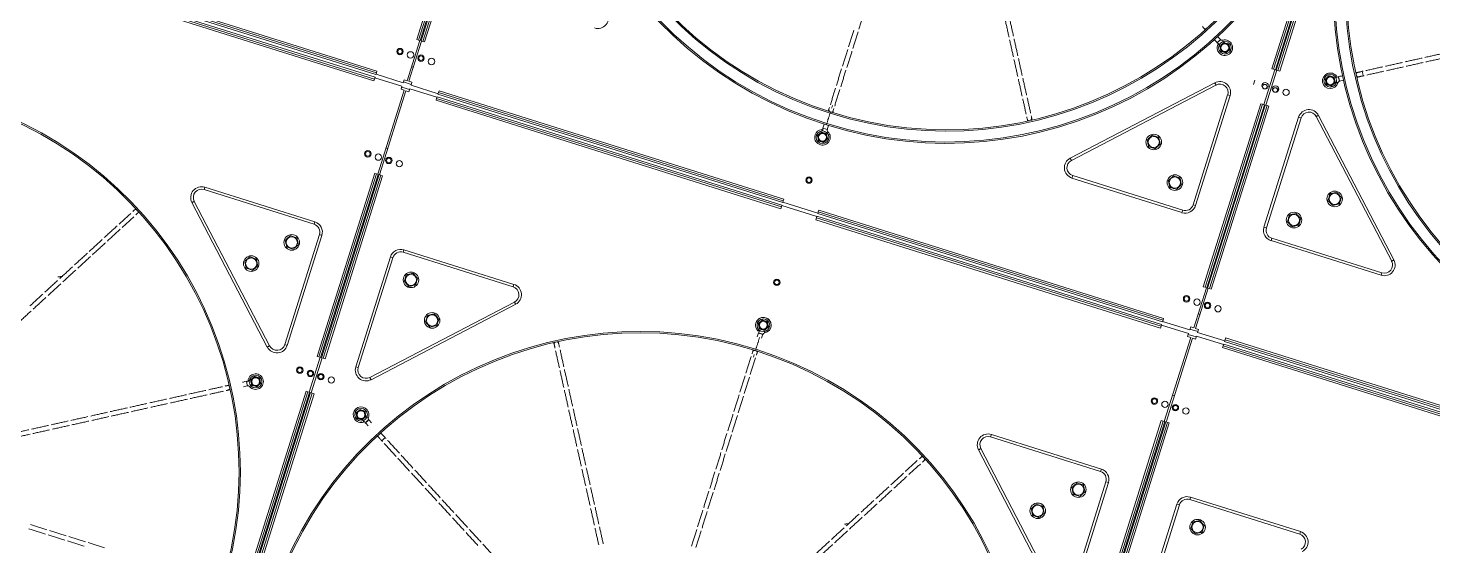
# Model space of a CAD drawing. Header units: metres. Extents: x -17822 to 152406, y -4219 to 19791.
# Drawn here: x 116850.9 to 117004.2, y 6416.1 to 6472.7 of the extents above; entities that cross this region are included whole.
import ezdxf

# ---------------------------------------------------------------- set-up
doc = ezdxf.new("R2010")
doc.units = ezdxf.units.M
doc.header["$LTSCALE"] = 100
doc.header["$MEASUREMENT"] = 0
doc.layers.get('0').update_dxf_attribs({"color": 9, "lineweight": 9})
doc.layers.add('Chiller', color=32, linetype='Continuous', lineweight=9)

# ---------------------------------------------------------------- blocks, each defined once
blk = doc.blocks.new('Chiller')
at = {"layer": 'Chiller', "linetype": 'Continuous'}
for p, q in [((386.96, 79.72), (373.32, 36.32)), ((387.16, 79.66), (373.51, 36.26)), ((387.35, 79.6), (373.7, 36.2)), ((373.8, 36.17), (387.44, 79.57)), ((373.99, 36.11), (387.63, 79.51)), ((374.18, 36.05), (387.82, 79.45)), ((286.26, 59.49), (279.98, 39.51)), ((286.45, 59.43), (280.17, 39.45)), ((286.64, 59.37), (280.36, 39.39)), ((280.46, 39.36), (286.74, 59.34)), ((280.65, 39.3), (286.93, 59.28)), ((280.84, 39.24), (287.12, 59.22)), ((275.58, 35.86), (237.95, 47.69)), ((238.01, 47.88), (275.64, 36.05)), ((275.31, 35), (237.68, 46.83)), ((237.74, 47.02), (275.37, 35.19)), ((237.8, 47.21), (275.43, 35.38)), ((275.52, 35.67), (237.89, 47.5)), ((278.93, 35.01), (280.31, 39.4)), ((279.13, 34.95), (280.51, 39.34)), ((279.98, 39.51), (280.17, 39.45)), ((280.17, 39.45), (280.36, 39.39)), ((280.65, 39.3), (280.46, 39.36)), ((280.84, 39.24), (280.65, 39.3)), ((367.97, 39.43), (368.01, 39.28)), ((275.43, 35.38), (275.37, 35.19)), ((275.42, 35.33), (278.37, 34.4)), ((275.52, 35.67), (275.58, 35.86)), ((275.54, 35.72), (278.5, 34.79)), ((275.58, 35.86), (275.64, 36.05)), ((279.61, 36.48), (279.41, 36.54)), ((373.65, 36.21), (372.45, 32.4)), ((373.85, 36.15), (372.65, 32.34)), ((373.51, 36.26), (373.32, 36.32)), ((373.51, 36.26), (373.7, 36.2)), ((373.99, 36.11), (373.8, 36.17)), ((373.99, 36.11), (374.18, 36.05)), ((275.37, 35.19), (275.31, 35)), ((278.6, 33.96), (275.72, 24.81)), ((278.8, 33.9), (275.92, 24.74)), ((278.27, 34.07), (278.37, 34.4)), ((278.27, 34.07), (278.6, 33.96)), ((279.2, 34.04), (278.35, 34.31)), ((278.6, 35.12), (278.5, 34.79)), ((279.38, 34.61), (278.53, 34.88)), ((278.6, 35.12), (278.93, 35.01)), ((279.13, 33.8), (278.8, 33.9)), ((279.46, 34.85), (279.13, 34.95)), ((279.13, 33.8), (279.23, 34.13)), ((282.19, 33.2), (279.23, 34.13)), ((279.46, 34.85), (279.36, 34.52)), ((282.31, 33.59), (279.36, 34.52)), ((282.36, 33.73), (282.42, 33.92)), ((282.42, 33.92), (320.05, 22.09)), ((367.09, 34.79), (351.31, 26.56)), ((351.44, 26.31), (367.22, 34.54)), ((371.46, 35.06), (371.31, 34.6)), ((373.93, 33.93), (373.89, 33.79)), ((374.03, 34.25), (373.93, 33.93)), ((282.15, 33.06), (282.09, 32.87)), ((319.72, 21.04), (282.09, 32.87)), ((282.21, 33.25), (282.15, 33.06)), ((282.15, 33.06), (319.78, 21.23)), ((282.21, 33.25), (319.84, 21.42)), ((282.3, 33.54), (282.36, 33.73)), ((319.93, 21.71), (282.3, 33.54)), ((319.99, 21.9), (282.36, 33.73)), ((325.32, 32.17), (325.36, 32.32)), ((368.49, 33.47), (364.72, 21.46)), ((364.99, 21.38), (368.76, 33.39)), ((372.12, 32.5), (365.84, 12.52)), ((372.31, 32.44), (366.03, 12.46)), ((372.5, 32.38), (366.22, 12.4)), ((366.31, 12.37), (372.6, 32.35)), ((366.51, 12.31), (372.79, 32.29)), ((366.7, 12.25), (372.98, 32.23)), ((368.49, 33.47), (368.76, 33.39)), ((372.12, 32.5), (372.31, 32.44)), ((372.31, 32.44), (372.5, 32.38)), ((372.79, 32.29), (372.6, 32.35)), ((372.98, 32.23), (372.79, 32.29)), ((324.81, 30.57), (324.86, 30.72)), ((324.87, 30.76), (324.86, 30.72)), ((324.87, 30.76), (324.92, 30.9)), ((324.93, 30.94), (324.92, 30.9)), ((324.93, 30.94), (324.98, 31.09)), ((325.03, 32.1), (324.97, 31.9)), ((324.99, 31.13), (324.98, 31.09)), ((324.99, 31.13), (325.03, 31.27)), ((325.05, 31.31), (325.03, 31.27)), ((325.05, 31.31), (325.09, 31.46)), ((325.14, 31.6), (325.09, 31.46)), ((325.27, 32.03), (325.32, 32.17)), ((325.45, 31.75), (325.51, 31.96)), ((376.24, 31.04), (372.46, 19.03)), ((376.51, 30.95), (372.73, 18.94)), ((376.51, 30.95), (376.24, 31.04)), ((386.4, 15.32), (378.16, 31.1)), ((386.65, 15.45), (378.41, 31.23)), ((324.46, 30.27), (324.32, 29.83)), ((324.8, 29.69), (324.32, 29.84)), ((324.79, 29.68), (324.32, 29.83)), ((324.69, 30.19), (324.74, 30.33)), ((324.76, 30.39), (324.74, 30.33)), ((324.76, 30.39), (324.8, 30.53)), ((324.79, 29.68), (324.93, 30.12)), ((324.81, 30.57), (324.8, 30.53)), ((276.82, 27.61), (276.62, 27.67)), ((275.39, 24.91), (269.11, 4.92)), ((275.58, 24.85), (269.3, 4.86)), ((275.77, 24.79), (269.49, 4.8)), ((269.59, 4.77), (275.87, 24.76)), ((269.78, 4.71), (276.06, 24.7)), ((269.97, 4.65), (276.25, 24.64)), ((275.39, 24.91), (275.58, 24.85)), ((275.58, 24.85), (275.77, 24.79)), ((276.06, 24.7), (275.87, 24.76)), ((276.25, 24.64), (276.06, 24.7)), ((351.5, 24.38), (351.58, 24.65)), ((363.59, 20.88), (351.58, 24.65)), ((256.84, 23.39), (256.76, 23.12)), ((268.77, 19.34), (256.76, 23.12)), ((256.84, 23.39), (268.85, 19.61)), ((351.5, 24.38), (363.51, 20.61)), ((263.67, 5.93), (255.44, 21.71)), ((255.69, 21.84), (263.92, 6.06)), ((274.91, 21.71), (274.81, 21.74)), ((319.99, 21.9), (319.93, 21.71)), ((319.95, 21.76), (323.76, 20.56)), ((319.99, 21.9), (320.05, 22.09)), ((274.6, 21.07), (274.7, 21.04)), ((274.65, 21.21), (274.74, 21.18)), ((274.69, 21.36), (274.79, 21.33)), ((274.82, 21.42), (274.72, 21.45)), ((319.72, 21.04), (319.78, 21.23)), ((319.78, 21.23), (319.84, 21.42)), ((323.64, 20.17), (319.82, 21.37)), ((323.6, 20.03), (323.54, 19.84)), ((323.6, 20.03), (323.66, 20.22)), ((323.6, 20.03), (361.23, 8.2)), ((323.66, 20.22), (361.29, 8.39)), ((323.81, 20.7), (323.75, 20.51)), ((361.38, 8.68), (323.75, 20.51)), ((323.87, 20.89), (323.81, 20.7)), ((361.44, 8.87), (323.81, 20.7)), ((323.87, 20.89), (361.5, 9.06)), ((363.51, 20.61), (363.59, 20.88)), ((364.72, 21.46), (364.99, 21.38)), ((268.85, 19.61), (268.77, 19.34)), ((361.17, 8.01), (323.54, 19.84)), ((372.73, 18.94), (372.46, 19.03)), ((265.58, 6.21), (269.36, 18.21)), ((269.63, 18.13), (265.85, 6.12)), ((269.36, 18.21), (269.63, 18.13)), ((373.24, 17.55), (373.32, 17.82)), ((373.24, 17.55), (385.24, 13.77)), ((373.32, 17.82), (385.33, 14.04)), ((273.32, 3.77), (277.1, 15.78)), ((273.59, 3.69), (277.37, 15.69)), ((277.37, 15.69), (277.1, 15.78)), ((278.58, 16.55), (278.5, 16.28)), ((278.5, 16.28), (290.5, 12.51)), ((278.58, 16.55), (290.59, 12.78)), ((367.27, 15.42), (367.18, 15.45)), ((367.27, 15.74), (367.36, 15.71)), ((367.36, 15.71), (367.27, 15.74)), ((367.31, 15.88), (367.41, 15.85)), ((367.36, 16.02), (367.45, 15.99)), ((385.24, 13.77), (385.33, 14.04)), ((290.59, 12.78), (290.5, 12.51)), ((364.79, 8.02), (366.17, 12.41)), ((364.99, 7.96), (366.37, 12.35)), ((365.84, 12.52), (366.03, 12.46)), ((366.03, 12.46), (366.22, 12.4)), ((366.51, 12.31), (366.31, 12.37)), ((366.7, 12.25), (366.51, 12.31)), ((290.65, 10.85), (274.87, 2.62)), ((290.78, 10.6), (275, 2.37)), ((365.47, 9.49), (365.27, 9.55)), ((361.23, 8.2), (361.17, 8.01)), ((361.29, 8.39), (361.23, 8.2)), ((361.27, 8.34), (364.23, 7.41)), ((361.38, 8.68), (361.44, 8.87)), ((361.4, 8.73), (364.35, 7.8)), ((361.44, 8.87), (361.5, 9.06)), ((364.46, 8.13), (364.35, 7.8)), ((365.24, 7.62), (364.38, 7.89)), ((364.46, 8.13), (364.79, 8.02)), ((365.32, 7.86), (364.99, 7.96)), ((365.32, 7.86), (365.21, 7.53)), ((265.58, 6.21), (265.85, 6.12)), ((317.16, 6.21), (317.11, 6.07)), ((317.15, 7.04), (317.29, 7.48)), ((317.16, 6.21), (317.17, 6.25)), ((317.22, 6.4), (317.17, 6.25)), ((317.22, 6.4), (317.23, 6.44)), ((317.27, 6.58), (317.23, 6.44)), ((317.27, 6.58), (317.29, 6.63)), ((317.77, 7.33), (317.29, 7.48)), ((317.76, 7.31), (317.29, 7.46)), ((317.33, 6.77), (317.29, 6.63)), ((317.33, 6.77), (317.35, 6.82)), ((317.39, 6.97), (317.35, 6.82)), ((317.77, 7.33), (317.63, 6.89)), ((364.46, 6.97), (361.58, -2.18)), ((364.66, 6.91), (361.78, -2.25)), ((364.13, 7.08), (364.23, 7.41)), ((364.13, 7.08), (364.46, 6.97)), ((365.06, 7.05), (364.2, 7.32)), ((364.99, 6.81), (364.66, 6.91)), ((364.99, 6.81), (365.09, 7.14)), ((368.05, 6.21), (365.09, 7.14)), ((368.17, 6.6), (365.21, 7.53)), ((368.06, 6.26), (368, 6.07)), ((368.06, 6.26), (405.7, -5.57)), ((368.15, 6.55), (368.21, 6.74)), ((405.79, -5.28), (368.15, 6.55)), ((368.21, 6.74), (368.27, 6.93)), ((405.85, -5.09), (368.21, 6.74)), ((368.27, 6.93), (405.91, -4.9)), ((268.24, 1), (269.44, 4.82)), ((268.44, 0.94), (269.64, 4.76)), ((269.11, 4.92), (269.3, 4.86)), ((269.3, 4.86), (269.49, 4.8)), ((269.78, 4.71), (269.59, 4.77)), ((269.97, 4.65), (269.78, 4.71)), ((316.58, 5.2), (316.64, 5.4)), ((316.77, 4.98), (316.73, 4.84)), ((316.82, 5.13), (316.77, 4.98)), ((316.95, 5.56), (317, 5.7)), ((317.04, 5.84), (317, 5.7)), ((317.04, 5.84), (317.05, 5.88)), ((317.1, 6.03), (317.05, 5.88)), ((317.12, 5.25), (317.05, 5.05)), ((317.1, 6.03), (317.11, 6.07)), ((368, 6.07), (367.94, 5.88)), ((405.58, -5.95), (367.94, 5.88)), ((368, 6.07), (405.64, -5.76)), ((273.59, 3.69), (273.32, 3.77)), ((261.74, 1.62), (261.86, 1.72)), ((269.68, 2.39), (269.75, 2.63)), ((269.75, 2.63), (269.82, 2.86)), ((267.91, 1.11), (254.26, -42.3)), ((268.1, 1.05), (254.46, -42.36)), ((268.29, 0.99), (254.65, -42.42)), ((254.74, -42.45), (268.39, 0.96)), ((254.93, -42.51), (268.58, 0.9)), ((255.12, -42.57), (268.77, 0.84)), ((268.1, 1.05), (267.91, 1.11)), ((268.1, 1.05), (268.29, 0.99)), ((268.58, 0.9), (268.39, 0.96)), ((268.58, 0.9), (268.77, 0.84)), ((362.68, 0.62), (362.48, 0.68)), ((361.25, -2.08), (354.97, -22.07)), ((361.44, -2.14), (355.16, -22.13)), ((361.63, -2.2), (355.35, -22.19)), ((355.44, -22.22), (361.73, -2.23)), ((355.63, -22.27), (361.92, -2.29)), ((355.83, -22.33), (362.11, -2.35)), ((361.25, -2.08), (361.44, -2.14)), ((361.44, -2.14), (361.63, -2.2)), ((361.92, -2.29), (361.73, -2.23)), ((362.11, -2.35), (361.92, -2.29)), ((342.7, -3.6), (342.62, -3.87)), ((354.62, -7.65), (342.62, -3.87)), ((342.7, -3.6), (354.71, -7.38)), ((349.53, -21.06), (341.3, -5.28)), ((341.55, -5.15), (349.78, -20.93)), ((360.49, -5.82), (360.59, -5.85)), ((360.54, -5.68), (360.63, -5.71)), ((360.58, -5.54), (360.68, -5.57)), ((360.68, -5.57), (360.58, -5.54)), ((360.77, -5.28), (360.67, -5.25)), ((354.71, -7.38), (354.62, -7.65)), ((351.44, -20.78), (355.21, -8.78)), ((355.48, -8.86), (351.71, -20.87)), ((355.21, -8.78), (355.48, -8.86)), ((364.44, -10.44), (364.35, -10.71)), ((364.35, -10.71), (376.36, -14.48)), ((364.44, -10.44), (376.45, -14.21)), ((359.18, -23.22), (362.96, -11.21)), ((359.45, -23.3), (363.23, -11.3)), ((363.23, -11.3), (362.96, -11.21)), ((376.45, -14.21), (376.36, -14.48))]:
    blk.add_line(p, q, dxfattribs=at)
at = {"layer": 'Chiller', "linetype": 'Continuous', "flags": 128}
for points in [[(365.74, 40.91), (365.77, 40.88), (365.81, 40.83), (365.85, 40.8), (365.87, 40.77), (365.89, 40.75)], [(367.05, 39.49), (367.13, 39.4), (367.24, 39.28), (367.36, 39.15)], [(367.71, 39.5), (367.7, 39.49), (367.66, 39.45), (367.6, 39.4), (367.53, 39.33), (367.46, 39.27), (367.4, 39.21), (367.36, 39.18), (367.35, 39.16)], [(367.73, 39.49), (367.71, 39.48), (367.67, 39.44), (367.61, 39.38), (367.54, 39.32), (367.47, 39.25), (367.41, 39.2), (367.37, 39.16), (367.36, 39.15), (367.36, 39.15)], [(367.73, 39.49), (367.61, 39.62), (367.5, 39.74), (367.41, 39.83)], [(367.42, 38.96), (367.44, 38.96), (367.49, 38.93), (367.56, 38.9), (367.56, 38.9)], [(381.03, 35.55), (380.91, 35.52), (380.75, 35.49), (380.58, 35.45)], [(380.69, 34.96), (380.68, 34.98), (380.67, 35.03), (380.65, 35.11), (380.63, 35.2), (380.61, 35.3), (380.6, 35.38), (380.58, 35.43), (380.58, 35.45), (380.58, 35.45)], [(380.71, 34.96), (380.7, 34.98), (380.69, 35.04), (380.67, 35.11), (380.65, 35.21), (380.63, 35.3), (380.61, 35.38), (380.6, 35.43), (380.6, 35.45), (380.6, 35.45)], [(383.18, 36.03), (383.1, 36.01), (383.02, 35.99), (382.94, 35.97), (382.87, 35.96), (382.81, 35.94), (382.76, 35.93), (382.73, 35.93), (382.7, 35.92)], [(382.81, 35.43), (382.83, 35.44), (382.87, 35.45), (382.92, 35.46), (382.98, 35.47), (383.05, 35.49), (383.13, 35.5), (383.21, 35.52), (383.29, 35.54)], [(383.29, 35.54), (383.29, 35.56), (383.28, 35.61), (383.26, 35.69), (383.24, 35.78), (383.22, 35.88), (383.2, 35.96), (383.19, 36.01), (383.18, 36.03), (383.18, 36.03)], [(367.22, 34.54), (367.2, 34.58), (367.18, 34.62), (367.16, 34.66), (367.14, 34.69), (367.12, 34.72), (367.11, 34.75), (367.1, 34.77), (367.09, 34.79)], [(380.52, 34.78), (380.5, 34.79), (380.45, 34.8), (380.37, 34.82), (380.37, 34.82)], [(380.69, 34.96), (380.86, 35), (381.02, 35.03), (381.14, 35.06)], [(346.57, 31.05), (346.58, 31), (346.59, 30.94), (346.6, 30.89), (346.61, 30.86), (346.62, 30.84)], [(347.1, 30.94), (347.1, 30.97), (347.09, 31), (347.08, 31.05), (347.07, 31.11), (347.06, 31.16)], [(378.16, 31.1), (378.2, 31.12), (378.24, 31.14), (378.28, 31.16), (378.32, 31.18), (378.35, 31.19), (378.38, 31.21), (378.4, 31.22), (378.41, 31.23)], [(324.19, 29.68), (324.19, 29.66), (324.19, 29.61), (324.2, 29.53)], [(351.31, 26.56), (351.32, 26.54), (351.33, 26.52), (351.34, 26.49), (351.36, 26.46), (351.38, 26.42), (351.4, 26.39), (351.42, 26.35), (351.44, 26.31)], [(255.44, 21.71), (255.46, 21.72), (255.48, 21.73), (255.51, 21.74), (255.54, 21.76), (255.57, 21.78), (255.61, 21.8), (255.65, 21.82), (255.69, 21.84)], [(248.98, 20.73), (249.02, 20.77), (249.07, 20.81), (249.1, 20.84), (249.13, 20.87), (249.15, 20.88)], [(249.48, 20.52), (249.47, 20.5), (249.44, 20.48), (249.4, 20.44), (249.36, 20.4), (249.32, 20.36)], [(386.65, 15.45), (386.63, 15.44), (386.61, 15.43), (386.58, 15.41), (386.55, 15.4), (386.51, 15.38), (386.48, 15.36), (386.44, 15.34), (386.4, 15.32)], [(290.78, 10.6), (290.77, 10.62), (290.76, 10.64), (290.75, 10.67), (290.73, 10.7), (290.71, 10.73), (290.69, 10.77), (290.67, 10.81), (290.65, 10.85)], [(317.27, 7.68), (317.28, 7.69), (317.32, 7.73), (317.37, 7.79)], [(295.07, 5.81), (295.07, 5.82), (295.05, 5.9), (295.04, 5.98), (295.02, 6.05), (295.01, 6.11), (295, 6.15), (294.99, 6.19), (294.98, 6.21)], [(295.47, 6.32), (295.48, 6.3), (295.48, 6.26), (295.5, 6.21), (295.51, 6.15), (295.52, 6.08), (295.54, 6.01), (295.56, 5.93), (295.56, 5.92)], [(263.92, 6.06), (263.88, 6.04), (263.84, 6.02), (263.81, 6), (263.77, 5.98), (263.74, 5.96), (263.71, 5.95), (263.69, 5.94), (263.67, 5.93)], [(259.07, 1.68), (259.11, 1.69), (259.17, 1.7), (259.22, 1.71), (259.25, 1.72), (259.28, 1.72)], [(260.95, 2.1), (261.07, 2.12), (261.23, 2.16), (261.4, 2.2)], [(261.51, 1.71), (261.34, 1.67), (261.18, 1.63), (261.06, 1.61)], [(261.49, 1.7), (261.49, 1.72), (261.47, 1.78), (261.46, 1.86), (261.44, 1.95), (261.42, 2.04), (261.4, 2.12), (261.39, 2.17), (261.38, 2.19)], [(261.51, 1.71), (261.5, 1.73), (261.49, 1.78), (261.48, 1.86), (261.45, 1.95), (261.43, 2.05), (261.42, 2.13), (261.4, 2.18), (261.4, 2.2), (261.4, 2.2)], [(261.56, 2.32), (261.58, 2.31), (261.63, 2.3), (261.71, 2.29), (261.71, 2.29)], [(274.87, 2.62), (274.89, 2.58), (274.91, 2.54), (274.93, 2.5), (274.95, 2.47), (274.97, 2.43), (274.98, 2.41), (274.99, 2.38), (275, 2.37)], [(259.38, 1.24), (259.36, 1.23), (259.33, 1.22), (259.28, 1.21), (259.22, 1.2), (259.18, 1.19)], [(274.73, -1.99), (274.72, -2.01), (274.68, -2.04), (274.62, -2.1), (274.55, -2.16), (274.47, -2.23), (274.41, -2.28), (274.37, -2.32), (274.36, -2.33), (274.36, -2.33)], [(274.67, -2.67), (274.59, -2.58), (274.48, -2.46), (274.36, -2.33)], [(274.74, -2.01), (274.73, -2.02), (274.69, -2.06), (274.63, -2.11), (274.56, -2.18), (274.49, -2.24), (274.43, -2.3), (274.39, -2.33), (274.37, -2.35), (274.37, -2.35)], [(274.69, -1.75), (274.67, -1.74), (274.62, -1.73), (274.55, -1.7), (274.54, -1.7)], [(274.73, -1.99), (274.85, -2.12), (274.96, -2.25), (275.04, -2.33)], [(276.17, -4.3), (276.11, -4.23), (276.05, -4.17), (276, -4.11), (275.95, -4.06), (275.91, -4.02), (275.87, -3.98), (275.85, -3.95), (275.83, -3.93)], [(276.53, -3.96), (276.52, -3.97), (276.48, -4.01), (276.42, -4.06), (276.35, -4.13), (276.28, -4.19), (276.22, -4.25), (276.18, -4.28), (276.17, -4.3), (276.17, -4.3)], [(276.2, -3.6), (276.22, -3.61), (276.24, -3.64), (276.28, -3.68), (276.32, -3.72), (276.37, -3.78), (276.42, -3.83), (276.48, -3.9), (276.53, -3.96)], [(334.84, -6.26), (334.88, -6.22), (334.92, -6.18), (334.96, -6.15), (334.99, -6.12), (335, -6.11)], [(341.3, -5.28), (341.32, -5.27), (341.34, -5.26), (341.36, -5.25), (341.4, -5.23), (341.43, -5.21), (341.47, -5.19), (341.51, -5.17), (341.55, -5.15)], [(335.34, -6.47), (335.33, -6.49), (335.3, -6.51), (335.26, -6.55), (335.22, -6.59), (335.18, -6.63)]]:
    blk.add_lwpolyline(points, dxfattribs=at)
at = {"layer": 'Chiller', "linetype": 'Continuous'}
for centre, radius in [((278.15, 38.19), 0.35), ((278.15, 38.19), 0.25), ((368.19, 38.61), 0.693), ((368.19, 38.61), 0.477), ((368.19, 38.61), 0.425), ((279.3, 37.83), 0.35), ((280.44, 37.47), 0.35), ((280.44, 37.47), 0.25), ((281.59, 37.11), 0.35), ((379.7, 35), 0.693), ((379.7, 35), 0.477), ((379.7, 35), 0.425), ((372.58, 34.46), 0.35), ((372.55, 34.36), 0.25), ((373.72, 34.1), 0.35), ((373.69, 34), 0.25), ((374.87, 33.74), 0.35), ((324.27, 28.83), 0.693), ((324.27, 28.83), 0.477), ((324.27, 28.83), 0.425), ((360.43, 28.32), 0.85), ((360.43, 28.32), 0.612), ((274.64, 27.03), 0.35), ((274.64, 27.03), 0.25), ((275.79, 26.67), 0.35), ((276.93, 26.31), 0.35), ((276.93, 26.31), 0.25), ((278.08, 25.95), 0.35), ((362.74, 23.89), 0.85), ((322.8, 24.16), 0.35), ((322.8, 24.16), 0.25), ((362.74, 23.89), 0.612), ((380.18, 22.11), 0.85), ((380.18, 22.11), 0.612), ((375.74, 19.8), 0.85), ((375.74, 19.8), 0.612), ((266.34, 17.36), 0.85), ((266.34, 17.36), 0.612), ((261.91, 15.05), 0.85), ((261.91, 15.05), 0.612), ((279.35, 13.27), 0.85), ((279.35, 13.27), 0.612), ((319.29, 13), 0.35), ((319.29, 13), 0.25), ((364.01, 11.2), 0.35), ((364.01, 11.2), 0.25), ((365.15, 10.84), 0.35), ((366.3, 10.48), 0.35), ((366.3, 10.48), 0.25), ((281.66, 8.84), 0.85), ((281.66, 8.84), 0.612), ((367.44, 10.12), 0.35), ((317.82, 8.32), 0.693), ((317.82, 8.32), 0.693), ((317.82, 8.32), 0.477), ((317.82, 8.32), 0.477), ((317.82, 8.32), 0.425), ((317.82, 8.32), 0.425), ((267.22, 3.42), 0.35), ((267.22, 3.42), 0.25), ((268.37, 3.06), 0.35), ((268.37, 3.06), 0.25), ((262.39, 2.16), 0.693), ((262.39, 2.16), 0.477), ((262.39, 2.16), 0.425), ((269.51, 2.7), 0.35), ((269.51, 2.7), 0.25), ((270.66, 2.34), 0.35), ((270.66, 2.34), 0.35), ((360.5, 0.04), 0.35), ((360.5, 0.04), 0.25), ((361.65, -0.32), 0.35), ((273.9, -1.45), 0.693), ((273.9, -1.45), 0.477), ((273.9, -1.45), 0.425), ((362.79, -0.68), 0.35), ((362.79, -0.68), 0.25), ((363.94, -1.04), 0.35), ((352.2, -9.63), 0.85), ((352.2, -9.63), 0.612), ((347.77, -11.94), 0.85), ((347.77, -11.94), 0.612), ((365.21, -13.72), 0.85), ((365.21, -13.72), 0.612)]:
    blk.add_circle(centre, radius, dxfattribs=at)
for centre, radius, start, end in [((337.76, 71.76), 43.58, 72.5493, 252.5493), ((337.76, 71.76), 43.43, 72.5493, 252.5493), ((337.76, 71.76), 42.25, 72.5493, 252.5493), ((337.76, 71.76), 42.1, 72.5493, 252.5493), ((337.76, 71.76), 43.58, 252.5493, 72.5493), ((337.76, 71.76), 43.43, 252.5493, 72.5493), ((337.76, 71.76), 42.25, 252.5493, 72.5493), ((337.76, 71.76), 42.1, 252.5493, 72.5493), ((423.62, 44.77), 43.58, 72.5493, 252.5493), ((423.62, 44.77), 43.43, 72.5493, 252.5493), ((423.62, 44.77), 42.25, 72.5493, 252.5493), ((423.62, 44.77), 42.1, 72.5493, 252.5493), ((299.74, 41.89), 1.18, 252.5493, 27.5493), ((366.07, 40.92), 0.247, 222.9112, 297.9463), ((368.19, 38.61), 0.85, 155.5136, 222.5493), ((367.9, 39.67), 0.75, 222.5493, 247.07), ((368.19, 38.61), 0.85, 222.5493, 105.5136), ((367.9, 39.67), 0.25, 222.5493, 285.5136), ((379.7, 35), 0.85, 35.5136, 345.5136), ((338.28, 94.36), 72.38, 305.4534, 305.5777), ((380.76, 34.72), 0.75, 102.5493, 127.0664), ((382.76, 35.68), 0.247, 102.8916, 177.9702), ((382.76, 35.67), 0.247, 207.1331, 282.2064), ((367.64, 33.74), 1.18, 342.5493, 117.5493), ((367.64, 33.74), 0.9, 342.5493, 117.5493), ((380.76, 34.72), 0.25, 102.5493, 165.5136), ((218.47, -7.62), 42.25, 252.5493, 72.5493), ((218.47, -7.62), 42.1, 252.5493, 72.5493), ((325.21, 31.83), 0.247, 162.9053, 237.9524), ((325.21, 31.83), 0.247, 267.158, 342.1814), ((346.86, 30.89), 0.246, 192.7775, 260.3773), ((346.86, 30.89), 0.246, 304.7314, 12.322), ((377.37, 30.68), 1.18, 27.5493, 162.5493), ((377.37, 30.68), 0.9, 27.5493, 162.5493), ((324.27, 28.83), 0.85, 162.5493, 45.5136), ((324.27, 28.83), 0.85, 95.5136, 162.5493), ((325.04, 29.62), 0.75, 162.5493, 187.0682), ((366.45, -11.51), 58.37, 135.4459, 135.6), ((325.04, 29.62), 0.25, 162.5493, 225.5136), ((351.85, 25.51), 1.18, 117.5493, 252.5493), ((351.85, 25.51), 0.9, 117.5493, 252.5493), ((256.49, 22.26), 1.18, 72.5493, 207.5493), ((256.49, 22.26), 0.9, 72.5493, 207.5493), ((249.31, 20.7), 0.246, 64.7213, 132.321), ((249.32, 20.7), 0.246, 312.7765, 20.3671), ((363.86, 21.73), 1.18, 252.5493, 342.5493), ((363.86, 21.73), 0.9, 252.5493, 342.5493), ((268.5, 18.48), 0.9, 342.5493, 72.5493), ((268.5, 18.48), 1.18, 342.5493, 72.5493), ((373.59, 18.67), 1.18, 162.5493, 252.5493), ((373.59, 18.67), 0.9, 162.5493, 252.5493), ((278.23, 15.42), 1.18, 72.5493, 162.5493), ((278.23, 15.42), 0.9, 72.5493, 162.5493), ((385.6, 14.9), 1.18, 252.5493, 27.5493), ((385.6, 14.9), 0.9, 252.5493, 27.5493), ((290.23, 11.65), 0.9, 297.5493, 72.5493), ((290.23, 11.65), 1.18, 297.5493, 72.5493), ((317.82, 8.32), 0.85, 342.5493, 225.5136), ((317.82, 8.32), 0.85, 162.5493, 229.5849), ((317.82, 8.32), 0.85, 279.5849, 162.5493), ((318, 7.24), 0.75, 138.0303, 162.5493), ((304.33, -34.61), 42.25, 72.5493, 252.5493), ((304.33, -34.61), 42.1, 72.5493, 252.5493), ((264.72, 6.48), 0.9, 207.5493, 342.5493), ((295.22, 6.27), 0.246, 124.7111, 192.3423), ((295.23, 6.27), 0.246, 12.7828, 80.372), ((318, 7.24), 0.25, 99.5849, 162.5493), ((375.5, 17.27), 58.37, 189.4985, 189.6526), ((264.72, 6.48), 1.18, 207.5493, 342.5493), ((304.33, -34.61), 42.25, 252.5493, 72.5493), ((304.33, -34.61), 42.1, 252.5493, 72.5493), ((316.88, 5.33), 0.247, 87.1461, 162.1932), ((316.88, 5.33), 0.247, 342.9171, 57.9406), ((274.45, 3.42), 1.18, 162.5493, 297.5493), ((274.45, 3.42), 0.9, 162.5493, 297.5493), ((259.33, 1.48), 0.247, 27.1522, 102.1873), ((261.54, 1.46), 0.75, 78.0285, 102.5493), ((261.54, 1.46), 0.25, 39.5849, 102.5493), ((262.39, 2.16), 0.85, 102.5493, 169.5849), ((262.39, 2.16), 0.85, 219.5849, 102.5493), ((259.33, 1.48), 0.247, 282.9019, 357.96), ((273.9, -1.45), 0.85, 339.5849, 289.5849), ((205.96, -26.44), 72.38, 19.5208, 19.6451), ((274.93, -1.84), 0.75, 198.0321, 222.5493), ((274.93, -1.84), 0.25, 159.5849, 222.5493), ((276.02, -3.77), 0.247, 147.1283, 222.2069), ((276.02, -3.76), 0.247, 42.8921, 117.9654), ((342.35, -4.73), 1.18, 72.5493, 207.5493), ((342.35, -4.73), 0.9, 72.5493, 207.5493), ((335.17, -6.29), 0.246, 64.7213, 132.321), ((335.17, -6.29), 0.246, 312.7765, 20.3671), ((354.35, -8.51), 0.9, 342.5493, 72.5493), ((354.35, -8.51), 1.18, 342.5493, 72.5493), ((364.08, -11.57), 1.18, 72.5493, 162.5493), ((364.08, -11.57), 0.9, 72.5493, 162.5493), ((376.09, -15.34), 0.9, 297.5493, 72.5493), ((376.09, -15.34), 1.18, 297.5493, 72.5493)]:
    blk.add_arc(centre, radius, start, end, dxfattribs=at)
for points in [[(328.24, 40.64), (328.81, 42.45)], [(344.22, 41.62), (344.63, 39.77)], [(345.12, 39.87), (344.7, 41.73)], [(327.68, 40.51), (327.11, 38.7)], [(327.58, 38.54), (328.15, 40.35)], [(365.89, 40.75), (366.05, 40.58)], [(327.02, 38.41), (326.45, 36.6)], [(344.69, 39.48), (345.11, 37.62)], [(345.6, 37.72), (345.18, 39.58)], [(326.92, 36.44), (327.49, 38.25)], [(345.17, 37.33), (345.59, 35.47)], [(346.07, 35.58), (345.66, 37.43)], [(387.57, 37), (385.72, 36.59)], [(389.72, 37.48), (387.87, 37.07)], [(387.98, 36.58), (389.83, 37)], [(391.87, 37.96), (390.02, 37.55)], [(390.12, 37.06), (391.98, 37.47)], [(326.35, 36.31), (325.79, 34.5)], [(326.26, 34.35), (326.83, 36.16)], [(346.55, 33.42), (346.14, 35.28)], [(382.7, 35.92), (382.47, 35.87)], [(382.58, 35.38), (382.81, 35.43)], [(383.28, 36.05), (383.18, 36.03)], [(383.29, 35.54), (383.38, 35.56)], [(385.43, 36.53), (383.56, 36.11)], [(383.68, 35.63), (385.54, 36.04)], [(385.82, 36.1), (387.68, 36.52)], [(325.7, 34.21), (325.13, 32.39)], [(325.6, 32.24), (326.17, 34.06)], [(345.65, 35.17), (346.06, 33.32)], [(346.13, 33.04), (346.5, 31.35)], [(346.99, 31.46), (346.62, 33.14)], [(324.97, 31.9), (324.9, 31.68)], [(325.38, 31.53), (325.45, 31.75)], [(346.62, 30.84), (346.67, 30.61)], [(347.15, 30.72), (347.1, 30.94)], [(247.49, 19.36), (248.76, 20.53)], [(249.1, 20.16), (247.83, 19)], [(249.15, 20.88), (249.31, 21.04)], [(249.65, 20.67), (249.48, 20.52)], [(245.87, 17.88), (247.27, 19.16)], [(247.61, 18.8), (246.21, 17.51)], [(244.24, 16.38), (245.65, 17.67)], [(245.99, 17.31), (244.59, 16.02)], [(242.62, 14.9), (244.03, 16.18)], [(244.37, 15.82), (242.97, 14.53)], [(241.01, 13.41), (242.41, 14.7)], [(242.75, 14.34), (241.35, 13.05)], [(239.38, 11.92), (240.78, 13.21)], [(241.13, 12.85), (239.73, 11.56)], [(241.25, 13.63), (240.82, 13.6)], [(237.76, 10.43), (239.16, 11.72)], [(239.51, 11.36), (238.1, 10.07)], [(237.88, 9.87), (236.49, 8.59)], [(294.98, 6.21), (294.93, 6.43)], [(295.42, 6.54), (295.47, 6.32)], [(295.55, 3.66), (295.14, 5.52)], [(295.63, 5.63), (296.04, 3.77)], [(315.91, 3.09), (316.49, 4.91)], [(316.96, 4.77), (316.39, 2.95)], [(316.64, 5.4), (316.71, 5.63)], [(317.19, 5.48), (317.12, 5.25)], [(296.03, 1.51), (295.62, 3.37)], [(296.1, 3.48), (296.52, 1.63)], [(257.27, 1.28), (258.77, 1.61)], [(259.28, 1.72), (259.51, 1.78)], [(315.26, 1), (315.83, 2.81)], [(316.3, 2.66), (315.73, 0.85)], [(250.83, -0.16), (252.68, 0.26)], [(252.98, 0.32), (254.83, 0.73)], [(254.94, 0.25), (253.09, -0.17)], [(255.11, 0.8), (256.97, 1.21)], [(257.09, 0.72), (255.23, 0.31)], [(258.88, 1.12), (257.38, 0.79)], [(259.62, 1.29), (259.38, 1.24)], [(296.51, -0.64), (296.1, 1.22)], [(296.58, 1.34), (296.99, -0.52)], [(314.6, -1.1), (315.16, 0.71)], [(315.64, 0.57), (315.07, -1.25)], [(244.39, -1.59), (246.24, -1.18)], [(246.53, -1.11), (248.39, -0.7)], [(248.5, -1.19), (246.64, -1.6)], [(248.67, -0.64), (250.53, -0.22)], [(250.64, -0.71), (248.79, -1.12)], [(252.79, -0.23), (250.94, -0.64)], [(296.99, -2.78), (296.57, -0.93)], [(297.06, -0.81), (297.47, -2.67)], [(313.94, -3.2), (314.5, -1.39)], [(237.94, -3.03), (239.8, -2.61)], [(240.08, -2.55), (241.94, -2.13)], [(242.06, -2.62), (240.21, -3.03)], [(242.23, -2.07), (244.09, -1.66)], [(244.2, -2.14), (242.34, -2.56)], [(246.36, -1.66), (244.5, -2.08)], [(297.54, -2.97), (297.95, -4.82)], [(314.98, -1.53), (314.41, -3.35)], [(235.79, -3.5), (237.64, -3.09)], [(237.77, -3.58), (235.91, -3.99)], [(239.91, -3.1), (238.06, -3.51)], [(275.83, -3.93), (275.67, -3.76)], [(276.04, -3.42), (276.2, -3.6)], [(276.23, -4.37), (276.17, -4.3)], [(277.72, -6), (276.43, -4.58)], [(276.53, -3.96), (276.6, -4.03)], [(276.8, -4.25), (278.09, -5.65)], [(297.46, -4.93), (297.05, -3.08)], [(313.27, -5.3), (313.84, -3.49)], [(314.33, -3.63), (313.75, -5.45)], [(278.29, -5.87), (279.57, -7.27)], [(297.94, -7.08), (297.53, -5.23)], [(298.01, -5.11), (298.43, -6.96)], [(312.62, -7.4), (313.19, -5.59)], [(313.66, -5.73), (313.09, -7.55)], [(335, -6.11), (335.17, -5.95)], [(279.2, -7.61), (277.92, -6.21)], [(279.78, -7.49), (281.06, -8.89)], [(298.42, -9.23), (298.01, -7.38)], [(298.49, -7.26), (298.91, -9.11)], [(333.34, -7.63), (334.62, -6.46)], [(334.96, -6.83), (333.69, -7.99)], [(335.51, -6.32), (335.34, -6.47)], [(280.7, -9.23), (279.41, -7.83)], [(281.26, -9.11), (282.55, -10.51)], [(311.96, -9.5), (312.53, -7.68)], [(313, -7.83), (312.44, -9.64)], [(331.73, -9.11), (333.13, -7.83)], [(333.47, -8.19), (332.07, -9.48)], [(282.19, -10.86), (280.9, -9.46)], [(282.75, -10.73), (284.03, -12.13)], [(298.9, -11.37), (298.48, -9.52)], [(298.97, -9.41), (299.38, -11.26)], [(311.3, -11.6), (311.87, -9.79)], [(312.35, -9.92), (311.77, -11.74)], [(330.1, -10.61), (331.51, -9.32)], [(331.84, -9.68), (330.45, -10.97)], [(283.67, -12.47), (282.39, -11.08)], [(299.38, -13.52), (298.96, -11.67)], [(299.45, -11.55), (299.86, -13.4)], [(310.64, -13.69), (311.21, -11.88)], [(311.68, -12.03), (311.12, -13.84)], [(328.48, -12.09), (329.88, -10.81)], [(330.23, -11.17), (328.83, -12.46)], [(237.81, -13.43), (239.61, -14)], [(285.16, -14.1), (283.87, -12.69)], [(284.24, -12.35), (285.52, -13.75)], [(299.93, -13.7), (300.34, -15.55)], [(325.24, -15.07), (326.64, -13.78)], [(327.1, -13.36), (326.67, -13.39)], [(326.87, -13.58), (328.26, -12.29)], [(328.61, -12.65), (327.2, -13.94)], [(239.47, -14.48), (237.65, -13.91)], [(241.56, -15.14), (239.75, -14.57)], [(239.9, -14.09), (241.71, -14.66)], [(243.66, -15.8), (241.85, -15.23)], [(242, -14.75), (243.82, -15.32)], [(286.65, -15.72), (285.36, -14.32)], [(285.72, -13.97), (287.01, -15.37)], [(299.85, -15.67), (299.44, -13.82)], [(309.98, -15.79), (310.54, -13.99)], [(311.03, -14.13), (310.46, -15.94)], [(323.62, -16.56), (325.02, -15.27)], [(326.99, -14.14), (325.59, -15.43)], [(244.1, -15.41), (245.91, -15.98)], [(287.21, -15.59), (288.49, -16.99)], [(325.36, -15.63), (323.96, -16.92)]]:
    blk.add_open_spline(points, degree=1, dxfattribs=at)
for points, knots in [([(367.64, 38.78), (367.66, 38.8), (367.7, 38.84), (367.78, 38.91), (367.88, 39), (367.98, 39.1), (368.04, 39.15), (368.07, 39.17)], [0, 0, 0, 0, 0.111314, 0.32527, 0.540888, 0.820939, 1, 1, 1, 1]), ([(367.77, 38.22), (367.76, 38.24), (367.75, 38.3), (367.73, 38.4), (367.7, 38.54), (367.67, 38.67), (367.65, 38.75), (367.64, 38.78)], [0, 0, 0, 0, 0.111314, 0.32527, 0.540883, 0.820939, 1, 1, 1, 1]), ([(368.07, 39.17), (368.08, 39.17), (368.12, 39.16), (368.21, 39.13), (368.36, 39.08), (368.5, 39.04), (368.59, 39.01), (368.62, 39), (368.62, 39)], [0, 0, 0, 0, 0.0615681, 0.2437281, 0.5002132, 0.8697422, 0.9815728, 1, 1, 1, 1]), ([(368.74, 38.44), (368.73, 38.42), (368.69, 38.39), (368.61, 38.31), (368.5, 38.22), (368.4, 38.13), (368.34, 38.07), (368.32, 38.05)], [0, 0, 0, 0, 0.111318, 0.325274, 0.540888, 0.820939, 1, 1, 1, 1]), ([(368.62, 39), (368.62, 38.98), (368.63, 38.93), (368.66, 38.82), (368.69, 38.68), (368.72, 38.55), (368.74, 38.47), (368.74, 38.44)], [0, 0, 0, 0, 0.111318, 0.32527, 0.540888, 0.820939, 1, 1, 1, 1]), ([(368.32, 38.05), (368.31, 38.05), (368.27, 38.06), (368.17, 38.09), (368.02, 38.14), (367.88, 38.19), (367.79, 38.21), (367.77, 38.22), (367.77, 38.22)], [0, 0, 0, 0, 0.0615681, 0.2437281, 0.5002132, 0.8697422, 0.9815728, 1, 1, 1, 1]), ([(379.14, 35.17), (379.15, 35.18), (379.18, 35.2), (379.26, 35.27), (379.37, 35.38), (379.48, 35.48), (379.55, 35.54), (379.57, 35.56), (379.57, 35.56)], [0, 0, 0, 0, 0.061533, 0.243717, 0.500216, 0.869735, 0.981561, 1, 1, 1, 1]), ([(379.57, 35.56), (379.59, 35.55), (379.64, 35.54), (379.75, 35.5), (379.88, 35.46), (380.01, 35.42), (380.09, 35.4), (380.12, 35.39)], [0, 0, 0, 0, 0.1112877, 0.3252305, 0.5408352, 0.8208977, 1, 1, 1, 1]), ([(380.12, 35.39), (380.13, 35.37), (380.14, 35.31), (380.16, 35.2), (380.19, 35.07), (380.22, 34.94), (380.24, 34.85), (380.25, 34.82)], [0, 0, 0, 0, 0.1113186, 0.3252305, 0.5408487, 0.8209009, 1, 1, 1, 1]), ([(379.27, 34.6), (379.27, 34.62), (379.25, 34.68), (379.23, 34.79), (379.2, 34.92), (379.17, 35.05), (379.15, 35.14), (379.14, 35.17)], [0, 0, 0, 0, 0.111314, 0.32527, 0.540883, 0.820939, 1, 1, 1, 1]), ([(379.82, 34.43), (379.8, 34.44), (379.75, 34.46), (379.64, 34.49), (379.51, 34.53), (379.38, 34.57), (379.3, 34.6), (379.27, 34.6)], [0, 0, 0, 0, 0.111362, 0.325305, 0.54091, 0.820973, 1, 1, 1, 1]), ([(380.25, 34.82), (380.24, 34.82), (380.21, 34.79), (380.13, 34.72), (380.02, 34.61), (379.91, 34.51), (379.84, 34.45), (379.82, 34.43), (379.82, 34.43)], [0, 0, 0, 0, 0.061569, 0.2437139, 0.5002141, 0.8697384, 0.9815609, 1, 1, 1, 1]), ([(323.72, 29.01), (323.73, 29.02), (323.77, 29.06), (323.85, 29.13), (323.96, 29.23), (324.06, 29.32), (324.12, 29.38), (324.14, 29.4)], [0, 0, 0, 0, 0.111316, 0.325271, 0.540885, 0.820939, 1, 1, 1, 1]), ([(324.14, 29.4), (324.16, 29.39), (324.22, 29.37), (324.32, 29.34), (324.45, 29.3), (324.58, 29.26), (324.66, 29.23), (324.69, 29.22)], [0, 0, 0, 0, 0.1112877, 0.3252305, 0.5408352, 0.8208977, 1, 1, 1, 1]), ([(324.69, 29.22), (324.7, 29.21), (324.7, 29.17), (324.73, 29.08), (324.76, 28.92), (324.79, 28.78), (324.81, 28.69), (324.82, 28.66), (324.82, 28.66)], [0, 0, 0, 0, 0.061534, 0.243715, 0.500216, 0.869737, 0.98156, 1, 1, 1, 1]), ([(323.84, 28.44), (323.84, 28.45), (323.83, 28.49), (323.81, 28.59), (323.78, 28.75), (323.74, 28.89), (323.72, 28.98), (323.72, 29), (323.72, 29.01)], [0, 0, 0, 0, 0.061534, 0.243715, 0.500215, 0.869736, 0.981559, 1, 1, 1, 1]), ([(324.39, 28.27), (324.37, 28.28), (324.32, 28.29), (324.22, 28.33), (324.08, 28.37), (323.95, 28.41), (323.87, 28.43), (323.84, 28.44)], [0, 0, 0, 0, 0.111362, 0.325305, 0.54091, 0.820973, 1, 1, 1, 1]), ([(324.82, 28.66), (324.8, 28.65), (324.76, 28.61), (324.68, 28.53), (324.58, 28.44), (324.48, 28.35), (324.42, 28.29), (324.39, 28.27)], [0, 0, 0, 0, 0.1113546, 0.3252697, 0.5408846, 0.820939, 1, 1, 1, 1]), ([(360.26, 29.05), (360.21, 29.01), (360.12, 28.92), (359.93, 28.75), (359.79, 28.62), (359.71, 28.54)], [0, 0, 0, 0, 0.264857, 0.535476, 1, 1, 1, 1]), ([(359.71, 28.54), (359.72, 28.48), (359.75, 28.35), (359.81, 28.1), (359.85, 27.92), (359.87, 27.81)], [0, 0, 0, 0, 0.264857, 0.535445, 1, 1, 1, 1]), ([(359.87, 27.81), (359.96, 27.78), (360.16, 27.72), (360.41, 27.64), (360.56, 27.6), (360.59, 27.59)], [0, 0, 0, 0, 0.363652, 0.867851, 1, 1, 1, 1]), ([(360.98, 28.83), (360.95, 28.84), (360.8, 28.88), (360.55, 28.96), (360.35, 29.02), (360.26, 29.05)], [0, 0, 0, 0, 0.132149, 0.636348, 1, 1, 1, 1]), ([(360.59, 27.59), (360.64, 27.63), (360.73, 27.72), (360.92, 27.89), (361.06, 28.02), (361.14, 28.09)], [0, 0, 0, 0, 0.264857, 0.535476, 1, 1, 1, 1]), ([(361.14, 28.09), (361.13, 28.16), (361.1, 28.29), (361.04, 28.53), (361, 28.71), (360.98, 28.83)], [0, 0, 0, 0, 0.264857, 0.535476, 1, 1, 1, 1]), ([(362.58, 24.62), (362.53, 24.57), (362.43, 24.49), (362.24, 24.31), (362.11, 24.19), (362.02, 24.11)], [0, 0, 0, 0, 0.264857, 0.535476, 1, 1, 1, 1]), ([(363.29, 24.39), (363.21, 24.42), (363, 24.48), (362.75, 24.56), (362.61, 24.61), (362.58, 24.62)], [0, 0, 0, 0, 0.3636912, 0.8678589, 1, 1, 1, 1]), ([(362.02, 24.11), (362.04, 24.05), (362.06, 23.92), (362.12, 23.67), (362.16, 23.49), (362.19, 23.38)], [0, 0, 0, 0, 0.2648574, 0.5354749, 1, 1, 1, 1]), ([(362.19, 23.38), (362.22, 23.37), (362.36, 23.32), (362.61, 23.24), (362.82, 23.18), (362.9, 23.15)], [0, 0, 0, 0, 0.1321411, 0.6363088, 1, 1, 1, 1]), ([(362.9, 23.15), (362.95, 23.2), (363.05, 23.29), (363.23, 23.46), (363.37, 23.58), (363.45, 23.66)], [0, 0, 0, 0, 0.2648575, 0.5354438, 1, 1, 1, 1]), ([(363.45, 23.66), (363.44, 23.72), (363.41, 23.85), (363.36, 24.1), (363.32, 24.28), (363.29, 24.39)], [0, 0, 0, 0, 0.264857, 0.535476, 1, 1, 1, 1]), ([(379.67, 22.66), (379.64, 22.58), (379.58, 22.37), (379.5, 22.13), (379.45, 21.98), (379.44, 21.95)], [0, 0, 0, 0, 0.36368, 0.867857, 1, 1, 1, 1]), ([(379.44, 21.95), (379.49, 21.9), (379.58, 21.8), (379.75, 21.61), (379.87, 21.48), (379.95, 21.39)], [0, 0, 0, 0, 0.264847, 0.53549, 1, 1, 1, 1]), ([(380.4, 22.83), (380.34, 22.81), (380.21, 22.78), (379.96, 22.73), (379.78, 22.69), (379.67, 22.66)], [0, 0, 0, 0, 0.264847, 0.53549, 1, 1, 1, 1]), ([(379.95, 21.39), (380.01, 21.41), (380.14, 21.44), (380.39, 21.49), (380.57, 21.53), (380.68, 21.56)], [0, 0, 0, 0, 0.264861, 0.535465, 1, 1, 1, 1]), ([(380.91, 22.27), (380.86, 22.32), (380.78, 22.42), (380.6, 22.61), (380.48, 22.74), (380.4, 22.83)], [0, 0, 0, 0, 0.264861, 0.535465, 1, 1, 1, 1]), ([(380.68, 21.56), (380.69, 21.59), (380.74, 21.74), (380.82, 21.98), (380.88, 22.19), (380.91, 22.27)], [0, 0, 0, 0, 0.132143, 0.63632, 1, 1, 1, 1]), ([(375.24, 20.35), (375.23, 20.32), (375.18, 20.17), (375.1, 19.92), (375.04, 19.72), (375.01, 19.63)], [0, 0, 0, 0, 0.132143, 0.63632, 1, 1, 1, 1]), ([(375.97, 20.51), (375.9, 20.5), (375.78, 20.47), (375.53, 20.42), (375.35, 20.38), (375.24, 20.35)], [0, 0, 0, 0, 0.264862, 0.535465, 1, 1, 1, 1]), ([(376.48, 19.96), (376.43, 20.01), (376.34, 20.11), (376.17, 20.29), (376.05, 20.43), (375.97, 20.51)], [0, 0, 0, 0, 0.264847, 0.535489, 1, 1, 1, 1]), ([(376.25, 19.24), (376.28, 19.33), (376.34, 19.53), (376.42, 19.78), (376.47, 19.93), (376.48, 19.96)], [0, 0, 0, 0, 0.36368, 0.867857, 1, 1, 1, 1]), ([(375.01, 19.63), (375.05, 19.59), (375.14, 19.49), (375.32, 19.3), (375.44, 19.17), (375.52, 19.08)], [0, 0, 0, 0, 0.264862, 0.535464, 1, 1, 1, 1]), ([(375.52, 19.08), (375.58, 19.1), (375.71, 19.12), (375.96, 19.18), (376.14, 19.22), (376.25, 19.24)], [0, 0, 0, 0, 0.2648478, 0.5354892, 1, 1, 1, 1]), ([(265.63, 17.58), (265.68, 17.63), (265.77, 17.72), (265.96, 17.89), (266.1, 18.01), (266.18, 18.09)], [0, 0, 0, 0, 0.2648574, 0.5354749, 1, 1, 1, 1]), ([(265.79, 16.85), (265.78, 16.92), (265.75, 17.04), (265.69, 17.29), (265.65, 17.47), (265.63, 17.58)], [0, 0, 0, 0, 0.264857, 0.535476, 1, 1, 1, 1]), ([(266.18, 18.09), (266.21, 18.08), (266.36, 18.04), (266.61, 17.96), (266.81, 17.89), (266.9, 17.87)], [0, 0, 0, 0, 0.1321411, 0.6363088, 1, 1, 1, 1]), ([(267.06, 17.13), (267.01, 17.09), (266.92, 17), (266.73, 16.83), (266.59, 16.71), (266.51, 16.63)], [0, 0, 0, 0, 0.264857, 0.535476, 1, 1, 1, 1]), ([(266.9, 17.87), (266.91, 17.8), (266.94, 17.68), (267, 17.43), (267.04, 17.25), (267.06, 17.13)], [0, 0, 0, 0, 0.2648575, 0.5354438, 1, 1, 1, 1]), ([(261.2, 15.27), (261.24, 15.32), (261.34, 15.41), (261.53, 15.58), (261.66, 15.7), (261.75, 15.78)], [0, 0, 0, 0, 0.264857, 0.535445, 1, 1, 1, 1]), ([(261.75, 15.78), (261.83, 15.75), (262.04, 15.69), (262.29, 15.61), (262.43, 15.56), (262.46, 15.55)], [0, 0, 0, 0, 0.363652, 0.867851, 1, 1, 1, 1]), ([(262.46, 15.55), (262.48, 15.49), (262.51, 15.36), (262.56, 15.11), (262.6, 14.93), (262.63, 14.82)], [0, 0, 0, 0, 0.264857, 0.535476, 1, 1, 1, 1]), ([(266.51, 16.63), (266.42, 16.65), (266.22, 16.72), (265.97, 16.8), (265.82, 16.84), (265.79, 16.85)], [0, 0, 0, 0, 0.3636912, 0.8678589, 1, 1, 1, 1]), ([(261.36, 14.54), (261.34, 14.6), (261.32, 14.73), (261.26, 14.98), (261.22, 15.16), (261.2, 15.27)], [0, 0, 0, 0, 0.264857, 0.535476, 1, 1, 1, 1]), ([(262.07, 14.31), (262.04, 14.32), (261.9, 14.37), (261.65, 14.45), (261.44, 14.51), (261.36, 14.54)], [0, 0, 0, 0, 0.132149, 0.636348, 1, 1, 1, 1]), ([(262.63, 14.82), (262.58, 14.78), (262.48, 14.69), (262.29, 14.52), (262.16, 14.39), (262.07, 14.31)], [0, 0, 0, 0, 0.264857, 0.535476, 1, 1, 1, 1]), ([(278.62, 13.11), (278.63, 13.14), (278.67, 13.29), (278.75, 13.53), (278.82, 13.74), (278.84, 13.82)], [0, 0, 0, 0, 0.132143, 0.63632, 1, 1, 1, 1]), ([(278.84, 13.82), (278.91, 13.84), (279.03, 13.87), (279.28, 13.92), (279.46, 13.96), (279.57, 13.99)], [0, 0, 0, 0, 0.264862, 0.535464, 1, 1, 1, 1]), ([(279.57, 13.99), (279.62, 13.94), (279.71, 13.84), (279.88, 13.65), (280, 13.52), (280.08, 13.43)], [0, 0, 0, 0, 0.2648478, 0.5354892, 1, 1, 1, 1]), ([(279.12, 12.56), (279.08, 12.6), (278.99, 12.7), (278.82, 12.89), (278.7, 13.02), (278.62, 13.11)], [0, 0, 0, 0, 0.264862, 0.535465, 1, 1, 1, 1]), ([(279.86, 12.72), (279.79, 12.7), (279.67, 12.68), (279.42, 12.62), (279.24, 12.58), (279.12, 12.56)], [0, 0, 0, 0, 0.264847, 0.535489, 1, 1, 1, 1]), ([(280.08, 13.43), (280.06, 13.35), (279.99, 13.14), (279.91, 12.9), (279.87, 12.75), (279.86, 12.72)], [0, 0, 0, 0, 0.36368, 0.867857, 1, 1, 1, 1]), ([(280.93, 8.68), (280.96, 8.76), (281.02, 8.97), (281.1, 9.21), (281.15, 9.36), (281.15, 9.39)], [0, 0, 0, 0, 0.36368, 0.867857, 1, 1, 1, 1]), ([(281.15, 9.39), (281.22, 9.41), (281.35, 9.43), (281.6, 9.49), (281.77, 9.53), (281.89, 9.55)], [0, 0, 0, 0, 0.264847, 0.53549, 1, 1, 1, 1]), ([(281.89, 9.55), (281.93, 9.51), (282.02, 9.41), (282.19, 9.22), (282.32, 9.09), (282.39, 9)], [0, 0, 0, 0, 0.264861, 0.535465, 1, 1, 1, 1]), ([(281.44, 8.12), (281.39, 8.17), (281.3, 8.27), (281.13, 8.46), (281.01, 8.59), (280.93, 8.68)], [0, 0, 0, 0, 0.264847, 0.53549, 1, 1, 1, 1]), ([(282.17, 8.29), (282.11, 8.27), (281.98, 8.24), (281.73, 8.19), (281.55, 8.15), (281.44, 8.12)], [0, 0, 0, 0, 0.264861, 0.535465, 1, 1, 1, 1]), ([(282.39, 9), (282.39, 8.97), (282.34, 8.82), (282.26, 8.58), (282.2, 8.37), (282.17, 8.29)], [0, 0, 0, 0, 0.132143, 0.63632, 1, 1, 1, 1]), ([(317.27, 8.5), (317.28, 8.51), (317.33, 8.55), (317.41, 8.62), (317.51, 8.72), (317.61, 8.81), (317.67, 8.86), (317.69, 8.89)], [0, 0, 0, 0, 0.111317, 0.325272, 0.540886, 0.820939, 1, 1, 1, 1]), ([(317.69, 8.89), (317.69, 8.88), (317.66, 8.85), (317.58, 8.78), (317.47, 8.68), (317.36, 8.58), (317.29, 8.51), (317.27, 8.5), (317.27, 8.5)], [0, 0, 0, 0, 0.061534, 0.243715, 0.500215, 0.869736, 0.981559, 1, 1, 1, 1]), ([(317.27, 8.5), (317.27, 8.48), (317.29, 8.42), (317.31, 8.31), (317.34, 8.18), (317.37, 8.05), (317.39, 7.96), (317.39, 7.93)], [0, 0, 0, 0, 0.111316, 0.325271, 0.540885, 0.820939, 1, 1, 1, 1]), ([(317.39, 7.93), (317.41, 7.93), (317.47, 7.91), (317.57, 7.88), (317.7, 7.84), (317.83, 7.79), (317.91, 7.77), (317.95, 7.76)], [0, 0, 0, 0, 0.1112877, 0.3252305, 0.5408352, 0.8208977, 1, 1, 1, 1]), ([(317.69, 8.89), (317.71, 8.88), (317.77, 8.86), (317.87, 8.83), (318, 8.79), (318.13, 8.75), (318.21, 8.72), (318.25, 8.71)], [0, 0, 0, 0, 0.1112877, 0.3252305, 0.5408352, 0.8208977, 1, 1, 1, 1]), ([(318.25, 8.71), (318.23, 8.72), (318.17, 8.74), (318.07, 8.77), (317.94, 8.81), (317.81, 8.85), (317.73, 8.88), (317.69, 8.89)], [0, 0, 0, 0, 0.111362, 0.325305, 0.54091, 0.820973, 1, 1, 1, 1]), ([(317.95, 7.76), (317.95, 7.77), (317.98, 7.8), (318.06, 7.86), (318.17, 7.97), (318.28, 8.07), (318.35, 8.13), (318.37, 8.15), (318.37, 8.15)], [0, 0, 0, 0, 0.061534, 0.243715, 0.500216, 0.869737, 0.98156, 1, 1, 1, 1]), ([(318.25, 8.71), (318.25, 8.7), (318.26, 8.66), (318.28, 8.57), (318.31, 8.41), (318.35, 8.27), (318.37, 8.17), (318.37, 8.15), (318.37, 8.15)], [0, 0, 0, 0, 0.061534, 0.243715, 0.500215, 0.869736, 0.981559, 1, 1, 1, 1]), ([(318.37, 8.15), (318.37, 8.17), (318.35, 8.23), (318.33, 8.33), (318.3, 8.47), (318.27, 8.6), (318.25, 8.68), (318.25, 8.71)], [0, 0, 0, 0, 0.1113546, 0.3252697, 0.5408846, 0.820939, 1, 1, 1, 1]), ([(262.27, 2.73), (262.25, 2.71), (262.21, 2.67), (262.13, 2.6), (262.03, 2.51), (261.93, 2.41), (261.87, 2.36), (261.84, 2.33)], [0, 0, 0, 0, 0.111314, 0.32527, 0.540883, 0.820939, 1, 1, 1, 1]), ([(261.84, 2.33), (261.85, 2.32), (261.86, 2.26), (261.88, 2.15), (261.91, 2.02), (261.94, 1.89), (261.96, 1.8), (261.97, 1.77)], [0, 0, 0, 0, 0.111314, 0.32527, 0.540888, 0.820939, 1, 1, 1, 1]), ([(261.97, 1.77), (261.98, 1.77), (262.02, 1.76), (262.11, 1.73), (262.26, 1.68), (262.4, 1.63), (262.49, 1.61), (262.52, 1.6), (262.52, 1.6)], [0, 0, 0, 0, 0.0615681, 0.2437281, 0.5002132, 0.8697422, 0.9815728, 1, 1, 1, 1]), ([(262.82, 2.55), (262.81, 2.56), (262.77, 2.57), (262.67, 2.6), (262.52, 2.65), (262.38, 2.69), (262.29, 2.72), (262.27, 2.72), (262.27, 2.73)], [0, 0, 0, 0, 0.0615681, 0.2437281, 0.5002132, 0.8697422, 0.9815728, 1, 1, 1, 1]), ([(262.52, 1.6), (262.53, 1.61), (262.58, 1.65), (262.66, 1.72), (262.76, 1.82), (262.86, 1.91), (262.92, 1.97), (262.94, 1.99)], [0, 0, 0, 0, 0.111318, 0.32527, 0.540888, 0.820939, 1, 1, 1, 1]), ([(262.94, 1.99), (262.94, 2.01), (262.93, 2.06), (262.9, 2.17), (262.87, 2.31), (262.84, 2.44), (262.83, 2.52), (262.82, 2.55)], [0, 0, 0, 0, 0.111318, 0.325274, 0.540888, 0.820939, 1, 1, 1, 1]), ([(273.77, -0.89), (273.76, -0.9), (273.71, -0.94), (273.63, -1.02), (273.53, -1.11), (273.43, -1.2), (273.37, -1.26), (273.34, -1.28)], [0, 0, 0, 0, 0.111314, 0.32527, 0.540883, 0.820939, 1, 1, 1, 1]), ([(273.34, -1.28), (273.35, -1.29), (273.36, -1.33), (273.38, -1.43), (273.41, -1.58), (273.44, -1.73), (273.46, -1.82), (273.47, -1.84), (273.47, -1.84)], [0, 0, 0, 0, 0.061533, 0.243717, 0.500216, 0.869735, 0.981561, 1, 1, 1, 1]), ([(274.32, -1.06), (274.3, -1.06), (274.25, -1.04), (274.14, -1.01), (274.01, -0.97), (273.88, -0.93), (273.8, -0.9), (273.77, -0.89)], [0, 0, 0, 0, 0.111362, 0.325305, 0.54091, 0.820973, 1, 1, 1, 1]), ([(274.45, -1.63), (274.44, -1.62), (274.43, -1.58), (274.41, -1.48), (274.38, -1.32), (274.35, -1.18), (274.33, -1.09), (274.32, -1.07), (274.32, -1.06)], [0, 0, 0, 0, 0.061569, 0.2437139, 0.5002141, 0.8697384, 0.9815609, 1, 1, 1, 1]), ([(273.47, -1.84), (273.49, -1.85), (273.54, -1.87), (273.65, -1.9), (273.78, -1.94), (273.91, -1.98), (273.99, -2.01), (274.02, -2.02)], [0, 0, 0, 0, 0.1112877, 0.3252305, 0.5408352, 0.8208977, 1, 1, 1, 1]), ([(274.02, -2.02), (274.04, -2), (274.08, -1.97), (274.16, -1.89), (274.26, -1.8), (274.36, -1.71), (274.42, -1.65), (274.45, -1.63)], [0, 0, 0, 0, 0.1113186, 0.3252305, 0.5408487, 0.8209009, 1, 1, 1, 1]), ([(351.49, -9.4), (351.53, -9.36), (351.63, -9.27), (351.82, -9.1), (351.95, -8.98), (352.04, -8.9)], [0, 0, 0, 0, 0.2648574, 0.5354749, 1, 1, 1, 1]), ([(352.04, -8.9), (352.07, -8.91), (352.22, -8.95), (352.47, -9.03), (352.67, -9.1), (352.76, -9.12)], [0, 0, 0, 0, 0.1321411, 0.6363088, 1, 1, 1, 1]), ([(352.76, -9.12), (352.77, -9.19), (352.8, -9.31), (352.85, -9.56), (352.89, -9.74), (352.92, -9.86)], [0, 0, 0, 0, 0.2648575, 0.5354438, 1, 1, 1, 1]), ([(351.65, -10.14), (351.64, -10.07), (351.61, -9.95), (351.55, -9.7), (351.51, -9.52), (351.49, -9.4)], [0, 0, 0, 0, 0.264857, 0.535476, 1, 1, 1, 1]), ([(352.37, -10.36), (352.28, -10.34), (352.08, -10.27), (351.83, -10.19), (351.68, -10.15), (351.65, -10.14)], [0, 0, 0, 0, 0.3636912, 0.8678589, 1, 1, 1, 1]), ([(352.92, -9.86), (352.87, -9.9), (352.77, -9.99), (352.59, -10.16), (352.45, -10.28), (352.37, -10.36)], [0, 0, 0, 0, 0.264857, 0.535476, 1, 1, 1, 1]), ([(347.05, -11.72), (347.1, -11.67), (347.2, -11.58), (347.39, -11.41), (347.52, -11.29), (347.61, -11.21)], [0, 0, 0, 0, 0.264857, 0.535445, 1, 1, 1, 1]), ([(347.22, -12.45), (347.2, -12.39), (347.17, -12.26), (347.12, -12.01), (347.08, -11.83), (347.05, -11.72)], [0, 0, 0, 0, 0.264857, 0.535476, 1, 1, 1, 1]), ([(347.61, -11.21), (347.69, -11.24), (347.9, -11.3), (348.14, -11.38), (348.29, -11.43), (348.32, -11.43)], [0, 0, 0, 0, 0.363652, 0.867851, 1, 1, 1, 1]), ([(348.49, -12.17), (348.44, -12.21), (348.34, -12.3), (348.15, -12.47), (348.02, -12.6), (347.93, -12.68)], [0, 0, 0, 0, 0.264857, 0.535476, 1, 1, 1, 1]), ([(348.32, -11.43), (348.34, -11.5), (348.37, -11.63), (348.42, -11.88), (348.46, -12.05), (348.49, -12.17)], [0, 0, 0, 0, 0.264857, 0.535476, 1, 1, 1, 1]), ([(347.93, -12.68), (347.9, -12.67), (347.75, -12.62), (347.51, -12.54), (347.3, -12.48), (347.22, -12.45)], [0, 0, 0, 0, 0.132149, 0.636348, 1, 1, 1, 1]), ([(364.47, -13.88), (364.48, -13.85), (364.53, -13.7), (364.61, -13.46), (364.67, -13.25), (364.7, -13.17)], [0, 0, 0, 0, 0.132143, 0.63632, 1, 1, 1, 1]), ([(364.7, -13.17), (364.76, -13.15), (364.89, -13.12), (365.14, -13.07), (365.32, -13.03), (365.43, -13)], [0, 0, 0, 0, 0.264862, 0.535464, 1, 1, 1, 1]), ([(365.43, -13), (365.48, -13.05), (365.57, -13.15), (365.74, -13.34), (365.86, -13.47), (365.94, -13.56)], [0, 0, 0, 0, 0.2648478, 0.5354892, 1, 1, 1, 1]), ([(365.94, -13.56), (365.91, -13.64), (365.85, -13.85), (365.77, -14.09), (365.72, -14.24), (365.72, -14.27)], [0, 0, 0, 0, 0.36368, 0.867857, 1, 1, 1, 1]), ([(364.98, -14.43), (364.94, -14.39), (364.85, -14.29), (364.68, -14.1), (364.55, -13.97), (364.47, -13.88)], [0, 0, 0, 0, 0.264862, 0.535465, 1, 1, 1, 1]), ([(365.72, -14.27), (365.65, -14.29), (365.52, -14.31), (365.27, -14.37), (365.1, -14.41), (364.98, -14.43)], [0, 0, 0, 0, 0.264847, 0.535489, 1, 1, 1, 1])]:
    blk.add_open_spline(points, degree=3, knots=knots, dxfattribs=at)

msp = doc.modelspace()

# ---------------------------------------------------------------- block references
at = {"color": 2}
msp.add_blockref('Chiller', (116613.33, 6431.9), dxfattribs=at)

doc.saveas('drawing.dxf')
